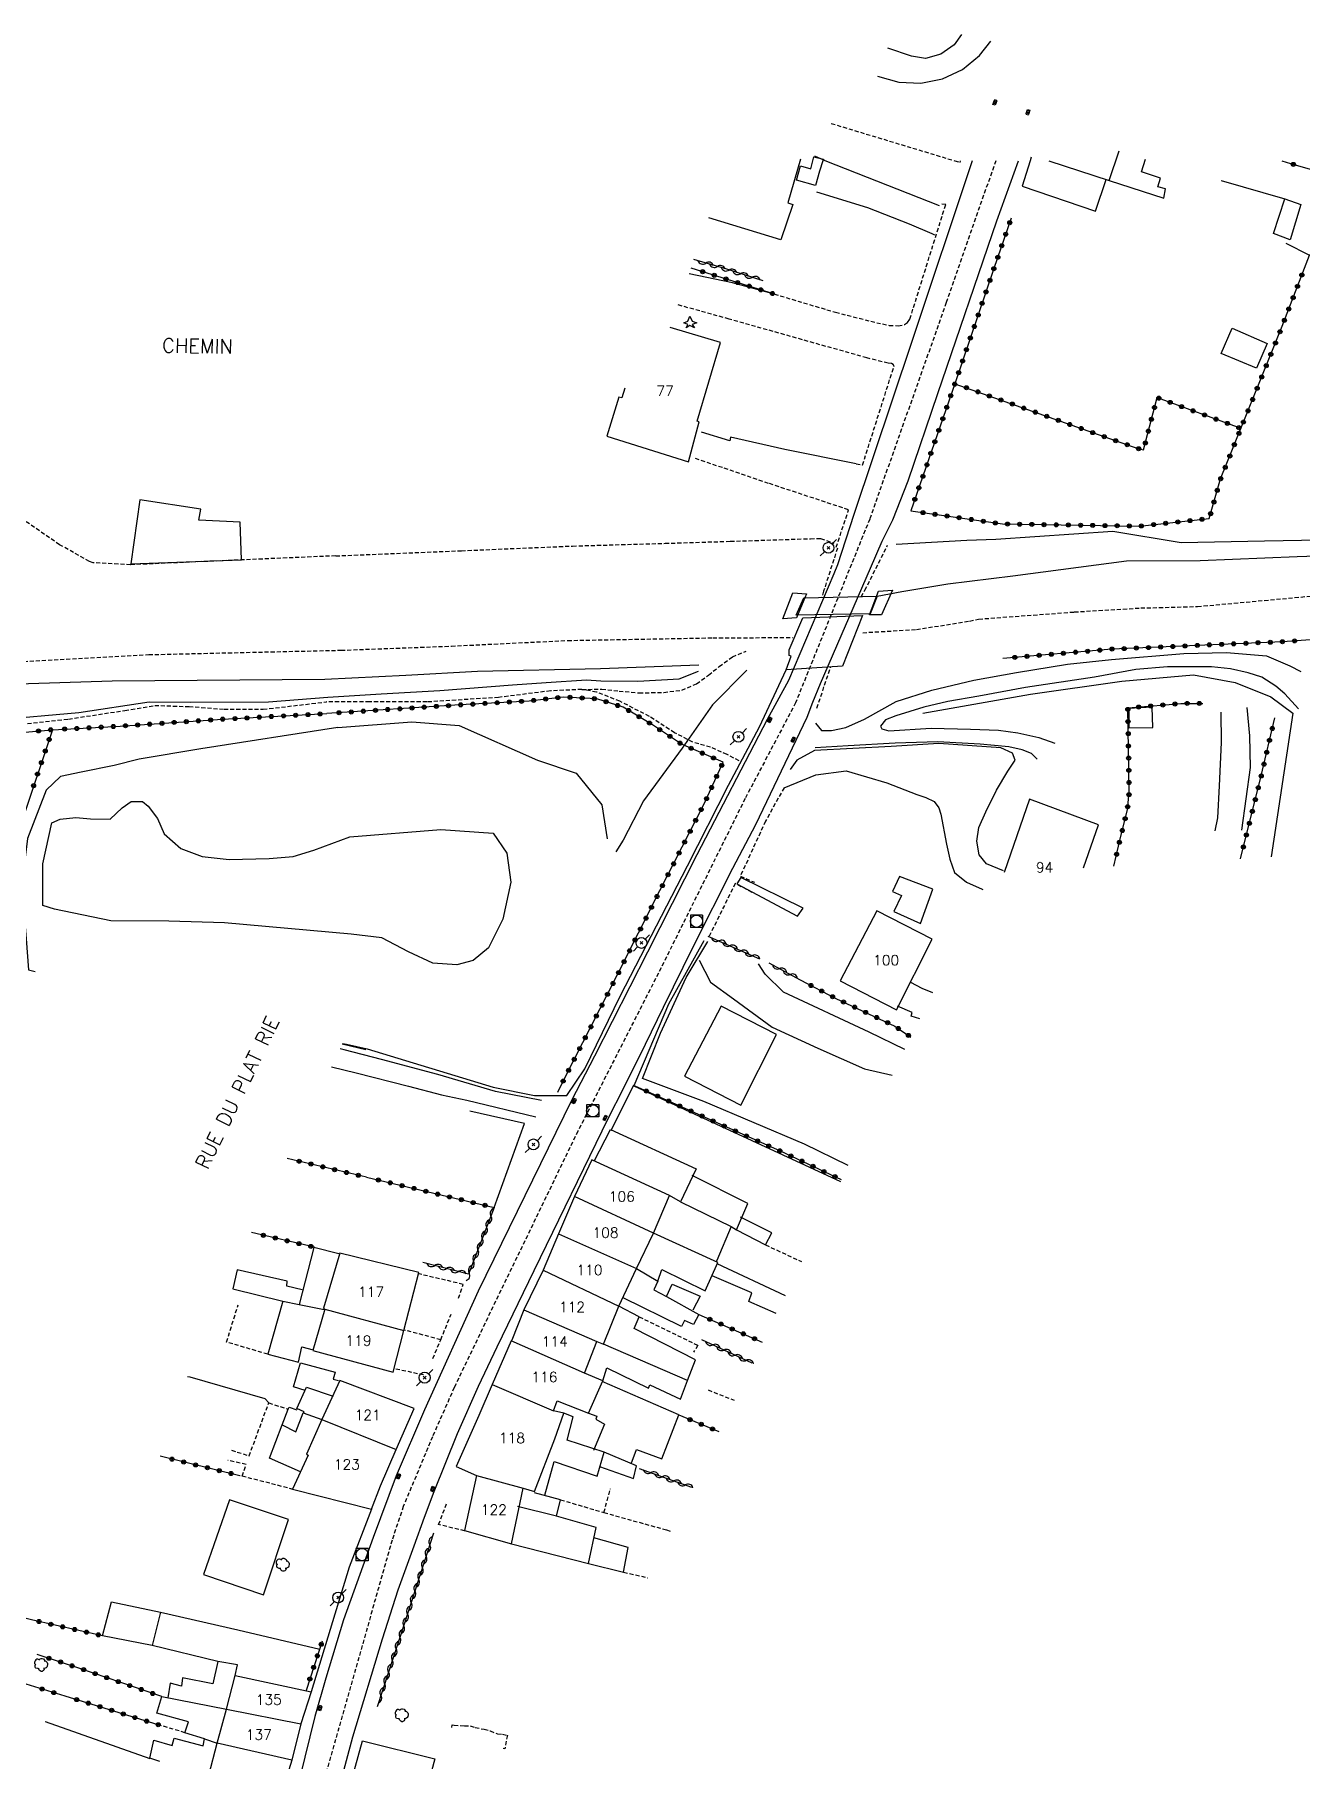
# Model space of a CAD drawing. Header units: millimetres. Extents: x 113000 to 114000, y 124000 to 125000.
# Drawn here: x 113572.2 to 113728.2, y 124478.1 to 124690.5 of the extents above; entities that cross this region are included whole.
import ezdxf
from ezdxf.enums import TextEntityAlignment as Align

# ---------------------------------------------------------------- set-up
doc = ezdxf.new("R2010")
doc.units = ezdxf.units.MM
doc.linetypes.add('DASHED', pattern=[0.75, 0.5, -0.25])
doc.layers.get('0').update_dxf_attribs({"linetype": 'CONTINUOUS'})
for name, color, linetype in [('W0001', 6, 'DASHED'), ('W0008', 7, 'CONTINUOUS'), ('W0014', 7, 'CONTINUOUS'), ('W0017', 7, 'CONTINUOUS'), ('W0070', 7, 'DASHED'), ('W0101', 7, 'CONTINUOUS'), ('W0104', 1, 'CONTINUOUS'), ('W0105', 7, 'CONTINUOUS'), ('W0112', 1, 'DASHED'), ('W0120', 7, 'CONTINUOUS'), ('W0211', 2, 'CONTINUOUS'), ('W0214', 2, 'CONTINUOUS'), ('W0300', 7, 'CONTINUOUS'), ('W0303', 7, 'CONTINUOUS'), ('W0310', 3, 'CONTINUOUS'), ('W0323', 7, 'CONTINUOUS'), ('W0330', 7, 'CONTINUOUS'), ('W0333', 7, 'CONTINUOUS'), ('W0401', 7, 'CONTINUOUS'), ('W0420', 7, 'CONTINUOUS'), ('W0473', 7, 'CONTINUOUS'), ('W0989', 7, 'CONTINUOUS'), ('W0991', 7, 'CONTINUOUS'), ('W1102', 7, 'CONTINUOUS')]:
    doc.layers.add(name, color=color, linetype=linetype)
doc.styles.get("Standard").update_dxf_attribs({"font": 'romans.shx', "width": 0.85})

# ---------------------------------------------------------------- blocks, each defined once
blk = doc.blocks.new('T300')
for p, q in [((-0.8, 0.51), (-0.86, 0.34)), ((-0.86, 0.34), (-0.86, 0.17)), ((-0.86, 0.17), (-0.74, 0.06)), ((-0.69, 0.63), (-0.8, 0.51)), ((-0.8, -0.06), (-0.74, 0.06)), ((-0.74, 0.06), (-0.69, 0.11)), ((-0.57, 0.69), (-0.69, 0.63)), ((-0.46, 0.69), (-0.57, 0.69)), ((-0.29, 0.63), (-0.46, 0.69)), ((-0.29, 0.63), (-0.17, 0.74)), ((-0.23, 0.57), (-0.29, 0.63)), ((-0.17, 0.74), (-0.06, 0.8)), ((-0.06, 0.8), (0.06, 0.8)), ((0.06, 0.8), (0.23, 0.74)), ((0.23, 0.74), (0.34, 0.63)), ((0.34, 0.63), (0.4, 0.51)), ((0.46, 0.46), (0.34, 0.46)), ((0.4, 0.51), (0.4, 0.46)), ((0.57, 0.4), (0.46, 0.46)), ((0.57, 0.4), (0.69, 0.29)), ((0.69, 0.29), (0.74, 0.17)), ((0.74, 0.06), (0.69, -0.17)), ((0.74, 0.17), (0.74, 0.06)), ((-0.8, -0.17), (-0.8, -0.06)), ((-0.8, -0.23), (-0.8, -0.17)), ((-0.74, -0.34), (-0.8, -0.23)), ((-0.69, -0.4), (-0.74, -0.34)), ((-0.51, -0.46), (-0.69, -0.4)), ((-0.4, -0.46), (-0.51, -0.46)), ((-0.4, -0.46), (-0.34, -0.46)), ((-0.34, -0.46), (-0.34, -0.4)), ((-0.34, -0.51), (-0.34, -0.46)), ((-0.29, -0.63), (-0.34, -0.51)), ((-0.17, -0.74), (-0.29, -0.63)), ((-0.06, -0.8), (-0.17, -0.74)), ((0.06, -0.8), (-0.06, -0.8)), ((0.17, -0.74), (0.06, -0.8)), ((0.23, -0.69), (0.17, -0.74)), ((0.29, -0.46), (0.23, -0.46)), ((0.29, -0.63), (0.23, -0.69)), ((0.46, -0.4), (0.29, -0.46)), ((0.34, -0.51), (0.29, -0.63)), ((0.34, -0.51), (0.34, -0.46)), ((0.57, -0.34), (0.46, -0.4)), ((0.63, -0.29), (0.57, -0.34)), ((0.69, -0.17), (0.63, -0.29))]:
    blk.add_line(p, q)
blk = doc.blocks.new('T420')
for p, q in [((0.75, 0.75), (-0.75, 0.75)), ((-0.75, 0.75), (-0.75, -0.75)), ((0.75, 0.75), (0.75, -0.75)), ((0.75, -0.75), (-0.75, -0.75))]:
    blk.add_line(p, q)
blk.add_ellipse((0, 0), major_axis=(-0.53, 0.53), ratio=1, start_param=3.926991, end_param=10.210176)
blk = doc.blocks.new('T401')
for p, q in [((-0.3, 0.3), (0, 0.3)), ((-0.3, -0.25), (-0.3, 0.3)), ((-0.3, 0.15), (0, 0.15)), ((-0.3, 0), (0, 0)), ((0, 0.3), (0, -0.25)), ((-0.3, -0.15), (0, -0.15)), ((-0.3, -0.25), (-0.3, -0.3)), ((-0.3, -0.3), (0, -0.3)), ((0, -0.3), (0, -0.25))]:
    blk.add_line(p, q)
blk = doc.blocks.new('T473')
for p, q in [((-0.166667, 0.166667), (0.166667, -0.166667)), ((-0.166667, -0.166667), (0.166667, 0.166667)), ((0.500001, 0.500001), (1.000002, 1.000002)), ((-1.000002, -1.000002), (-0.500001, -0.500001))]:
    blk.add_line(p, q)
blk.add_ellipse((0, 0), major_axis=(0.471405, 0.471405), ratio=1, start_param=5.4977871438, end_param=11.780972451)
blk = doc.blocks.new('T303')
for p, q in [((-0.77, 0), (-0.28, 0.21)), ((-0.28, -0.21), (-0.77, 0)), ((-0.28, 0.21), (0, 0.83)), ((0, 0.83), (0.28, 0.21)), ((0.28, 0.21), (0.83, 0)), ((0.83, 0), (0.28, -0.21)), ((-0.49, -0.63), (-0.28, -0.21)), ((0, -0.35), (-0.49, -0.63)), ((0.56, -0.63), (0, -0.35)), ((0.28, -0.21), (0.56, -0.63))]:
    blk.add_line(p, q)
blk = doc.blocks.new('t323o')
at = {"color": 0, "linetype": 'Continuous'}
for radius in [0.25, 0.15]:
    blk.add_circle((0, 0), radius, dxfattribs=at)
blk = doc.blocks.new('t310o')
at = {"color": 0, "linetype": 'Continuous'}
for centre, start, end in [((-0.5, 0.38), 216.8699, 323.1304), ((0.5, -0.37), 36.8699, 143.1303)]:
    blk.add_arc(centre, 0.625, start, end, dxfattribs=at)

msp = doc.modelspace()

# ---------------------------------------------------------------- linework, layer by layer
at = {"layer": 'W0001'}
msp.add_lwpolyline([(113690.53, 124675), (113684.45, 124657.54), (113675.02, 124630.9), (113665.9, 124608.29), (113659.68, 124596.48), (113649.35, 124575.67), (113639.1, 124555.55), (113628.97, 124534.61), (113623.88, 124524), (113621.2, 124517.94), (113617.61, 124509.36), (113616.23, 124505.21), (113605.12, 124466.11), (113599.17, 124441.27)], dxfattribs=at)
at = {"layer": 'W0008'}
for points in [[(113662.4, 124606.24), (113653.76, 124589.56), (113647.66, 124577.6), (113641.13, 124564.79), (113638.3, 124559.32)], [(113644.71, 124560.82), (113647.42, 124566.26), (113649.62, 124570.82), (113653.28, 124578.24)]]:
    msp.add_lwpolyline(points, dxfattribs=at)
at = {"layer": 'W0014'}
for points in [[(113687.62, 124675), (113680.19, 124652.74), (113673.07, 124631.47), (113671.04, 124625.25)], [(113677.86, 124630.82), (113679.75, 124635.59), (113683.42, 124646.37), (113690.66, 124667.62), (113693.34, 124675)], [(113653.28, 124578.24), (113658.18, 124587.91), (113660.99, 124593.31), (113667.33, 124606.5), (113668.03, 124608.35), (113668.95, 124610.64), (113675.14, 124624.87), (113676.55, 124628.17), (113677.86, 124630.82)], [(113671.04, 124625.25), (113670.59, 124624.14), (113665.03, 124611.02), (113662.4, 124606.24)], [(113618.94, 124504.49), (113620.2, 124508.03), (113621.41, 124511.19), (113624.28, 124518.32), (113626.85, 124524.17), (113629.18, 124529.02), (113633.71, 124538.41), (113642.86, 124557.21), (113644.71, 124560.82)], [(113638.3, 124559.32), (113626.81, 124535.84), (113620.23, 124521.26), (113616.72, 124513.12), (113613.9, 124505.52)], [(113613.71, 124509.03), (113610.96, 124501.87), (113606.27, 124486.55)], [(113613.9, 124505.52), (113610.26, 124495.4), (113608.08, 124488.21), (113606.73, 124483.52), (113603.03, 124468.47), (113602.08, 124463.98), (113600.4, 124456.52), (113597.38, 124443.62), (113597.16, 124442.76)], [(113601.18, 124439.77), (113601.93, 124443.66), (113603.33, 124450), (113604.33, 124454.18), (113607.02, 124464.74), (113608.18, 124468.98), (113609.68, 124474.56), (113611.39, 124481.01), (113615.04, 124493.07), (113616.96, 124499.1), (113618.94, 124504.49)]]:
    msp.add_lwpolyline(points, dxfattribs=at)
at = {"layer": 'W0017'}
for points in [[(113676, 124685.43), (113678.6, 124684.67), (113681.32, 124684.55), (113683.98, 124685.09), (113686.44, 124686.25), (113688.55, 124687.96), (113689.94, 124689.72)], [(113686.32, 124690.54), (113685.4, 124689.27), (113683.79, 124688.13), (113681.9, 124687.59), (113680.15, 124687.87), (113677.25, 124688.87)], [(113663.29, 124658.59), (113658.13, 124659.96), (113652.78, 124661.07)], [(113673.35, 124637.71), (113664.59, 124639.46), (113657.9, 124640.96), (113657.8, 124640.54), (113654.31, 124641.6)], [(113668.36, 124605.77), (113669.09, 124604.86), (113670.31, 124604.85), (113672.09, 124605.24), (113674.39, 124606.27), (113678.26, 124608.44), (113682.69, 124609.83), (113687.85, 124611.07), (113693.08, 124612.01), (113699.36, 124613.03), (113704.79, 124613.59), (113713.7, 124614.34), (113718.96, 124614.48), (113723.85, 124614.06), (113726.74, 124612.85), (113728.11, 124612.13)], [(113727.8, 124607.53), (113726.12, 124609.4), (113725.01, 124610.31), (113723.3, 124611.43), (113721.63, 124611.98), (113719.44, 124612.48), (113717.11, 124612.72), (113711.66, 124612.71), (113707.79, 124612.36), (113702.68, 124611.44), (113694.22, 124610.16), (113688.45, 124609.08), (113684.63, 124608.44), (113681.68, 124607.76), (113678.25, 124606.67), (113676.97, 124606.19), (113676.37, 124605.39), (113676.5, 124605.07), (113677.39, 124604.84), (113682.57, 124605.17), (113687.41, 124605.04), (113690.86, 124604.91), (113693.24, 124604.58), (113695.84, 124603.99), (113697.82, 124603.29)], [(113695.64, 124601.35), (113694.92, 124602.04), (113693.79, 124602.49), (113692.16, 124602.84), (113688.64, 124603.2), (113683.42, 124603.47), (113678.16, 124603.29), (113672.39, 124602.99), (113668.29, 124602.75)], [(113634.62, 124559.31), (113628.96, 124560.44), (113621.87, 124562.52), (113614.92, 124564.38), (113610.32, 124565.58), (113609.83, 124565.68)], [(113608.76, 124563.46), (113611.82, 124562.75), (113618.27, 124561.08), (113622.32, 124560.04), (113625.41, 124559.35), (113633.91, 124557.32)], [(113587.74, 124496.34), (113597.25, 124494.16), (113607.35, 124491.79)]]:
    msp.add_lwpolyline(points, dxfattribs=at)
at = {"layer": 'W0070'}
for points in [[(113674.17, 124616.91), (113680.78, 124617.3), (113687.32, 124618.34), (113688.43, 124618.58), (113700.21, 124619.46), (113708.38, 124619.95), (113715.38, 124620.13), (113729.84, 124621.46), (113736.74, 124621.69), (113752.52, 124622.33), (113763.57, 124622.77), (113786.76, 124623.96), (113812.6, 124625.14), (113840.82, 124627.14), (113865.55, 124627.91), (113870.65, 124627.74), (113877.54, 124628.25)], [(113609.96, 124614.75), (113623.53, 124615.26), (113637.84, 124615.95), (113655.72, 124616.28), (113665.53, 124616.31)], [(113439.58, 124608.1), (113464.44, 124607.47), (113493.73, 124609.22), (113505.77, 124609.73), (113527.29, 124610.61), (113556.65, 124612.59), (113586.28, 124614.21), (113609.96, 124614.75)], [(113639.6, 124609.92), (113642.03, 124609.97), (113644.18, 124609.73), (113646.64, 124609.5), (113649.66, 124609.56), (113651.9, 124609.84), (113653.72, 124610.62), (113655.18, 124611.69), (113656.51, 124612.75), (113658.14, 124613.95), (113659.82, 124614.62)], [(113658.96, 124601.13), (113657.46, 124601.92), (113655.41, 124602.81), (113653.27, 124603.43), (113650.99, 124604.6), (113647.9, 124606.6), (113644.26, 124608.47), (113641.39, 124609.6), (113639.6, 124609.92), (113635.75, 124609.75), (113629.34, 124608.94), (113620.5, 124608.38), (113613.45, 124608.41), (113608.17, 124608.39)], [(113472.1, 124599.2), (113473.62, 124598.32), (113475.52, 124597.89), (113477.74, 124597.56), (113479.62, 124597.54), (113482.69, 124598.35), (113485.65, 124598.95), (113490.06, 124599.31), (113497.33, 124599.53), (113507.59, 124600.22), (113518.47, 124600.28), (113520.96, 124600.62), (113523.04, 124601.42), (113528.38, 124602), (113546.05, 124603.77), (113556.6, 124604.42), (113569.1, 124605.46), (113576.38, 124606.28), (113583.35, 124607.34), (113587.01, 124607.95), (113591.25, 124607.82), (113595.55, 124607.49), (113600.37, 124607.48), (113608.17, 124608.39)]]:
    msp.add_lwpolyline(points, dxfattribs=at)
at = {"layer": 'W0101'}
for points in [[(113666.51, 124675.19), (113664.95, 124669.83), (113665.58, 124669.63), (113664.08, 124665.25), (113655.2, 124667.97)], [(113697.09, 124675), (113704.51, 124672.57), (113705.71, 124676.21)], [(113652.7, 124637.95), (113654.04, 124642.87), (113653.77, 124642.93), (113653.77, 124642.94), (113656.67, 124652.61), (113650.46, 124654.49)], [(113644.88, 124646.99), (113644.51, 124645.82), (113644.15, 124645.9), (113642.68, 124641.1), (113652.7, 124637.95)], [(113694.7, 124596.43), (113691.57, 124587.4)], [(113701.32, 124587.97), (113703.18, 124593.27), (113694.7, 124596.43)], [(113640.8, 124552.04), (113638.7, 124547.49)], [(113648.41, 124542.98), (113650.37, 124547.63), (113640.8, 124552.04)], [(113638.7, 124547.49), (113636.7, 124542.91)], [(113636.7, 124542.91), (113634.81, 124538.46)], [(113646.31, 124538.63), (113648.41, 124542.98)], [(113617.69, 124531.02), (113619.54, 124538.15), (113609.79, 124540.52), (113607.8, 124533.77), (113607.97, 124533.66)], [(113634.81, 124538.46), (113632.46, 124533.56)], [(113644.16, 124534), (113646.31, 124538.63)], [(113607.97, 124533.66), (113606.46, 124528.54), (113616.37, 124525.88)], [(113632.46, 124533.56), (113630.99, 124529.84), (113630.9, 124529.75)], [(113641.43, 124529.66), (113642.26, 124529.34), (113644.16, 124534)], [(113616.37, 124525.88), (113617.69, 124531.02)], [(113630.9, 124529.75), (113628.54, 124524.38)], [(113639.93, 124525.76), (113641.43, 124529.66)], [(113636.11, 124521.14), (113636.54, 124522.37), (113640.4, 124520.84), (113642.16, 124524.8), (113639.93, 124525.76)], [(113616.74, 124516.36), (113618.93, 124521.4), (113609.78, 124524.87), (113607.59, 124520.04)], [(113628.54, 124524.38), (113628.53, 124524.38), (113626.89, 124520.55), (113624.12, 124514.26), (113626.64, 124513.15)], [(113607.59, 124520.04), (113605.68, 124515.8), (113605.88, 124515.67), (113603.97, 124511.47), (113613.7, 124509.02)], [(113632.35, 124511.6), (113633.75, 124511.21), (113636.26, 124517.67), (113637.37, 124520.85), (113636.11, 124521.14)], [(113613.7, 124509.02), (113614.81, 124511.89), (113616.74, 124516.36)], [(113626.64, 124513.15), (113625.15, 124506.38), (113630.91, 124504.77), (113632.35, 124511.6)], [(113595.84, 124484.4), (113596.92, 124488.55), (113606.27, 124486.55)], [(113606.27, 124486.55), (113605, 124482.59)], [(113594.68, 124480.2), (113595.84, 124484.4)], [(113605, 124482.59), (113603.87, 124478.13)], [(113593.66, 124476.29), (113594.68, 124480.2)], [(113610.24, 124472.03), (113610.25, 124472.04), (113612.59, 124480.5), (113621.48, 124478.3), (113619.16, 124469.64)], [(113603.87, 124478.13), (113602.69, 124474.29)]]:
    msp.add_lwpolyline(points, dxfattribs=at)
for points in [[(113675.89, 124582.69), (113671.38, 124574.07), (113678.33, 124570.5), (113682.71, 124579.2)], [(113656.73, 124570.94), (113652.22, 124562.31), (113659.17, 124558.74), (113663.55, 124567.45)], [(113596.2, 124510.17), (113593.01, 124500.97), (113600.42, 124498.47), (113603.46, 124507.73)]]:
    msp.add_lwpolyline(points, close=True, dxfattribs=at)
at = {"layer": 'W0104'}
for points in [[(113694.77, 124675), (113693.81, 124671.87), (113702.81, 124668.79), (113704.14, 124672.69)], [(113694.9, 124675.43), (113694.77, 124675)], [(113704.51, 124672.57), (113711.23, 124670.39), (113711.45, 124671.56), (113710.49, 124671.79), (113710.82, 124672.87), (113708.48, 124673.64), (113708.98, 124675.19)], [(113680.05, 124573.88), (113681.44, 124573.17), (113682.76, 124572.63)], [(113681.18, 124569.38), (113680.13, 124569.7), (113680.24, 124570.15), (113678.43, 124570.93)], [(113641.12, 124551.87), (113643.11, 124555.75), (113653.67, 124550.92), (113651.72, 124546.85)], [(113658.62, 124543.42), (113660, 124546.65), (113653.17, 124550.08)], [(113651.72, 124546.85), (113650.37, 124547.63)], [(113651.72, 124546.85), (113657.97, 124543.8), (113656.19, 124539.62), (113656.1, 124539.42)], [(113658.62, 124543.42), (113662.19, 124541.56), (113662.98, 124543.05), (113659.13, 124544.95)], [(113648.93, 124537.09), (113649.43, 124538.53), (113654.77, 124535.91), (113656.33, 124539.37), (113648.41, 124542.98)], [(113657.97, 124543.8), (113658.62, 124543.42)], [(113609.66, 124540.44), (113606.61, 124541.21), (113604.8, 124534.2), (113607.85, 124533.59)], [(113605.14, 124536.01), (113603.27, 124536.46), (113603.32, 124537.1), (113597.14, 124538.47), (113596.61, 124536.16), (113602.78, 124534.62)], [(113646.31, 124538.63), (113648.93, 124537.09)], [(113656.19, 124539.25), (113664.61, 124535.34)], [(113648.93, 124537.09), (113648.46, 124536.03), (113650.01, 124535.18)], [(113650.01, 124535.18), (113650.69, 124536.72), (113654.15, 124535.23), (113653.27, 124533.51)], [(113663.51, 124533.09), (113660.16, 124534.6), (113660.53, 124535.65), (113655.65, 124537.76)], [(113602.78, 124534.62), (113600.92, 124528.09), (113604.7, 124527.11), (113605.11, 124529), (113606.53, 124528.65)], [(113602.78, 124534.62), (113604.8, 124534.2)], [(113650.01, 124535.18), (113653.97, 124533), (113653.34, 124531.75), (113652.22, 124532.26), (113651.85, 124531.49), (113644.67, 124535.05)], [(113652.61, 124524.85), (113653.59, 124527.4), (113646.01, 124531.25), (113646.64, 124532.69), (113644.16, 124534)], [(113652.61, 124524.85), (113642.26, 124529.34)], [(113605.55, 124523.62), (113604.1, 124524.06), (113604.96, 124527.02), (113609.23, 124525.9), (113608.99, 124525.01), (113609.62, 124524.86)], [(113642.16, 124524.8), (113642.68, 124526.41), (113647.79, 124523.9), (113647.97, 124524.34), (113651.73, 124522.56), (113652.61, 124524.85)], [(113605.28, 124520.87), (113605.41, 124521), (113604.52, 124521.4), (113605.7, 124524.03), (113608.96, 124522.92)], [(113645.66, 124514.6), (113646.31, 124516.38), (113649.43, 124515.22), (113651.51, 124520.62), (113642.1, 124524.75)], [(113602.71, 124519.39), (113603.42, 124521.35), (113603.57, 124521.57), (113604.49, 124521.26)], [(113604.95, 124513.62), (113601.12, 124515.31), (113602.71, 124519.39), (113604.38, 124518.54), (113605.28, 124520.87)], [(113605.28, 124520.87), (113607.59, 124520.04)], [(113635.05, 124510.76), (113636.2, 124514.88), (113641.47, 124513.1), (113642.33, 124516.05), (113637.79, 124517.5), (113638.53, 124520.39), (113637.37, 124520.85)], [(113640.4, 124520.84), (113641.43, 124520.45), (113641.33, 124520.09), (113642.37, 124519.48), (113641.03, 124516.26)], [(113641.76, 124514.27), (113645.96, 124512.78), (113646.33, 124514.35), (113642.33, 124516.05)], [(113636.46, 124508.15), (113636.97, 124510.19), (113633.75, 124511.03)], [(113636.46, 124508.15), (113631.67, 124509.36)], [(113630.91, 124504.77), (113640.4, 124502.33), (113641.36, 124506.77), (113636.46, 124508.15)], [(113640.4, 124502.33), (113644.72, 124501.26), (113645.27, 124504.29), (113641.05, 124505.48)], [(113596.92, 124488.55), (113597.21, 124489.88), (113594.76, 124490.27), (113594.17, 124487.54), (113590.45, 124488.26), (113590.31, 124487.24), (113588.91, 124487.62), (113588.61, 124485.8)], [(113593.14, 124480.75), (113590.73, 124481.49), (113591.15, 124482.86), (113587.27, 124483.93), (113587.88, 124485.96), (113595.84, 124484.4)], [(113587.62, 124477.98), (113586.4, 124478.36), (113586.92, 124480.59), (113589.16, 124479.95), (113589.42, 124480.83), (113592.98, 124479.9), (113593.14, 124480.75)], [(113593.14, 124480.75), (113594.68, 124480.2)]]:
    msp.add_lwpolyline(points, dxfattribs=at)
for points in [[(113726.12, 124670.32), (113728.1, 124669.62), (113726.8, 124665.28), (113724.74, 124666.03)], [(113719.65, 124654.38), (113723.96, 124652.51), (113722.62, 124649.45), (113718.28, 124651.28)], [(113597.7, 124625.88), (113597.51, 124630.5), (113592.43, 124630.78), (113592.69, 124632.12), (113585.19, 124633.27), (113584.07, 124625.4)], [(113706.92, 124607.59), (113706.93, 124605.18), (113709.86, 124605.23), (113709.78, 124607.74)], [(113678.71, 124586.91), (113677.84, 124585.04), (113678.94, 124584.54), (113678.01, 124582.58), (113681.27, 124581.13), (113682.81, 124585.35)], [(113581.67, 124497.6), (113587.73, 124496.34), (113586.7, 124492.23), (113580.59, 124493.43)]]:
    msp.add_lwpolyline(points, close=True, dxfattribs=at)
at = {"layer": 'W0105'}
for points in [[(113669.26, 124675), (113668.84, 124673.73), (113668.35, 124671.95), (113666.01, 124672.63), (113666.5, 124674.39), (113667.79, 124674.01), (113668.04, 124675)], [(113668.04, 124675), (113668.16, 124675.49), (113669.33, 124675.19)], [(113669.33, 124675.19), (113669.26, 124675)]]:
    msp.add_lwpolyline(points, dxfattribs=at)
msp.add_lwpolyline([(113658.68, 124585.99), (113666.12, 124582.01), (113666.85, 124583.01), (113659.14, 124586.76)], close=True, dxfattribs=at)
at = {"layer": 'W0112'}
for points in [[(113670.28, 124679.59), (113685.49, 124675)], [(113685.49, 124675), (113686.14, 124674.8), (113686.18, 124675)], [(113663.29, 124658.59), (113670.81, 124656.35), (113675.88, 124655.07), (113677.43, 124654.73), (113678.54, 124654.69), (113679.29, 124654.83), (113679.67, 124655.09), (113679.97, 124655.52), (113684.38, 124669.61), (113683.76, 124669.68)], [(113673.35, 124637.71), (113674.14, 124637.54), (113678.03, 124649.75), (113677.91, 124649.92), (113677.69, 124650.04), (113677.28, 124650.08), (113674.67, 124650.73), (113657.71, 124655.52), (113651.43, 124657.25)], [(113670.9, 124627.42), (113672.32, 124631.73), (113672.32, 124631.73), (113672.41, 124632.04), (113662.57, 124635.29), (113653.46, 124638.39)], [(113609.29, 124626.37), (113584.03, 124625.27), (113579.43, 124625.52), (113579.43, 124625.52), (113578.98, 124625.67), (113575.29, 124627.74), (113567.22, 124633.29), (113564.29, 124632.98)], [(113609.29, 124626.37), (113624.78, 124627), (113638.45, 124627.58), (113649.84, 124627.91), (113657.86, 124628.16), (113667.74, 124628.48), (113668.98, 124628.5), (113670.6, 124627.92)], [(113673.98, 124621.33), (113674.44, 124622.13), (113677.23, 124627.7)], [(113671.05, 124627.33), (113669.35, 124622.02), (113669.14, 124621.25)], [(113668.51, 124607.63), (113670.21, 124612.63)], [(113664.5, 124597.83), (113662.19, 124593.7), (113659.1, 124586.94), (113660.83, 124586.18)], [(113660.54, 124584.94), (113658.46, 124586.04), (113655.24, 124579.49)], [(113662.19, 124541.56), (113666.63, 124539.49)], [(113624.41, 124534.99), (113624.98, 124536.69), (113619.57, 124537.97)], [(113600.93, 124528.09), (113595.85, 124529.59), (113597.28, 124534.17)], [(113622.22, 124529.88), (113623.51, 124533.04)], [(113646.64, 124532.69), (113653.88, 124529.19), (113653.34, 124528.35)], [(113621.26, 124527.56), (113622.22, 124529.88), (113617.73, 124531.07)], [(113616.68, 124526.3), (113620.24, 124525.56)], [(113655.13, 124523.7), (113658.32, 124522.42)], [(113596.46, 124516.29), (113598.63, 124515.57), (113601.04, 124522.09), (113603.42, 124521.34)], [(113597.77, 124513.09), (113598.26, 124514.51), (113596.02, 124515.03)], [(113604.07, 124511.46), (113597.5, 124513.14)], [(113636.97, 124510.18), (113642.3, 124508.61), (113642.31, 124508.61), (113643.12, 124511.54)], [(113625.16, 124506.34), (113621.96, 124507.12), (113622.95, 124509.75)], [(113642.3, 124508.61), (113650.02, 124506.46), (113650.48, 124506.32)], [(113644.72, 124501.26), (113647.68, 124500.58)], [(113590.73, 124481.5), (113587.45, 124482.49)], [(113623.58, 124482.14), (113623.61, 124482.47), (113623.88, 124482.43), (113623.88, 124482.43), (113625.14, 124482.35), (113625.14, 124482.35), (113625.85, 124482.36), (113626.47, 124482.13), (113627.21, 124482), (113627.56, 124481.94), (113628.3, 124481.73), (113629.21, 124481.35), (113629.84, 124481.33), (113629.84, 124481.33), (113630.42, 124481.2), (113630.1, 124479.51), (113629.89, 124479.55)]]:
    msp.add_lwpolyline(points, dxfattribs=at)
at = {"layer": 'W0120'}
msp.add_lwpolyline([(113664.73, 124612.35), (113665.37, 124614.02), (113665.09, 124614.11), (113665.09, 124614.8), (113666.79, 124618.75), (113674.12, 124619.02), (113671.66, 124612.78), (113664.73, 124612.35)], close=True, dxfattribs=at)
at = {"layer": 'W0211'}
for points in [[(113668.48, 124671.17), (113674.75, 124669.26), (113679.9, 124667.22), (113682.66, 124666.04), (113683, 124665.89)], [(113675.96, 124621.4), (113678.96, 124621.99), (113684.65, 124622.94), (113692.63, 124623.9), (113706.62, 124625.74), (113715.71, 124625.78), (113727.64, 124626.29), (113731.15, 124626.43), (113737.67, 124627.41), (113749.78, 124627.79), (113760.73, 124628.06), (113774.07, 124629.32), (113786.35, 124630.28), (113798.65, 124630.67), (113811.77, 124631.44), (113822.87, 124632.28), (113850.66, 124633.8)], [(113608.31, 124608.99), (113614.88, 124609.38), (113622.12, 124609.81), (113631.06, 124610.5), (113635.2, 124610.77), (113640.16, 124611.1), (113641.93, 124611), (113646.49, 124610.94), (113651.57, 124611.22), (113653.96, 124612.19)], [(113659.91, 124612.31), (113655.66, 124608.04), (113651.95, 124602.68), (113647.16, 124596.2), (113644.66, 124591.38), (113643.77, 124589.92)], [(113474.44, 124601.62), (113477.42, 124600.61), (113479.59, 124599.62), (113482.12, 124599.54), (113485.93, 124599.81), (113493.18, 124600.86), (113505.18, 124601.67), (113517.86, 124602.43), (113525.93, 124602.61), (113538.83, 124604.1), (113547.43, 124604.71), (113558.49, 124605.4), (113567.4, 124606.2), (113577.67, 124607.1), (113586.31, 124608.41), (113591.43, 124608.34), (113601.01, 124608.39), (113608.31, 124608.99)], [(113720.81, 124592.59), (113721.89, 124600.33), (113721.8, 124604.21), (113721.47, 124607.7)], [(113664.5, 124597.83), (113668.41, 124599.4), (113672.11, 124599.91), (113677.15, 124598.42), (113680.83, 124597.01), (113681.95, 124596.63), (113682.94, 124596.13), (113683.55, 124595.34), (113683.77, 124594.58), (113684.46, 124590.89), (113684.89, 124589.05), (113685.48, 124587.38), (113686.95, 124586.18), (113688.88, 124585.33), (113688.94, 124585.31)], [(113611.19, 124579.8), (113595.61, 124581.2), (113588.74, 124581.4), (113581.62, 124581.43), (113574.67, 124582.86), (113573.23, 124583.33), (113573.24, 124588.46), (113574.34, 124593.5), (113575.36, 124593.94), (113577.32, 124594.14), (113579.11, 124593.99), (113581.52, 124593.94), (113582.99, 124595.33), (113584.1, 124596.13), (113585.52, 124596.13), (113586.2, 124595.55), (113587.37, 124594.05), (113588.16, 124592.16), (113590.23, 124590.35), (113592.87, 124589.38), (113596.18, 124588.99), (113601.1, 124589.12), (113604.05, 124589.35), (113606.59, 124590.15), (113611.01, 124591.79)], [(113611.01, 124591.79), (113622.24, 124592.69), (113628.66, 124592.23), (113630.35, 124589.76), (113630.84, 124586.22), (113629.88, 124581.65), (113628.11, 124578.11), (113626.19, 124576.56), (113624.2, 124576.01), (113621.26, 124576.23), (113618.26, 124577.64), (113614.96, 124579.34), (113611.19, 124579.8)], [(113672.39, 124551.34), (113666.98, 124553.93), (113654.62, 124559.2), (113647.06, 124562.03), (113649.29, 124567.63), (113652.44, 124574.46), (113655.08, 124578.9)], [(113679.34, 124565.6), (113674.95, 124567.73), (113664.43, 124572.68), (113662.14, 124574.86), (113661.34, 124576.15)]]:
    msp.add_lwpolyline(points, dxfattribs=at)
at = {"layer": 'W0214'}
for points in [[(113669.54, 124675), (113669.36, 124675.07), (113668.25, 124675.57)], [(113683.6, 124669.47), (113669.54, 124675)], [(113850.61, 124635.05), (113829.34, 124633.96), (113808.38, 124633.17), (113779.8, 124632.66), (113754.66, 124631.39), (113741.56, 124630.75), (113738.21, 124630.01), (113730.48, 124628.29), (113723.6, 124628.19), (113713.38, 124627.95), (113704.95, 124629.37), (113690.53, 124628.4), (113686.98, 124628.24), (113678.27, 124627.76)], [(113653.99, 124612.93), (113641.89, 124612.47), (113626.75, 124612.14), (113617.91, 124611.64), (113607.97, 124611.14)], [(113607.97, 124611.14), (113581.78, 124610.96), (113553.39, 124610.05), (113525.47, 124608.53), (113495.95, 124606.69), (113459.01, 124604.75), (113443.6, 124604.08), (113418.98, 124605.61), (113401.84, 124606.11), (113395.47, 124602.95), (113389.64, 124600.48), (113387.16, 124599.76), (113371.31, 124597.07), (113358.9, 124594.26), (113350.68, 124592.27), (113337.68, 124587.44), (113329.18, 124583.24), (113328.38, 124582.89)], [(113613.15, 124565.69), (113628.69, 124560.98), (113633.78, 124559.96), (113637.75, 124559.96), (113639.94, 124563.24), (113644.31, 124572.16), (113652.61, 124588.22), (113657.63, 124598.16), (113661.45, 124605.33), (113664.74, 124612.35)], [(113718.26, 124607.14), (113718.27, 124603.41), (113718.04, 124598.04), (113717.82, 124594.13), (113717.49, 124592.52)], [(113609.54, 124605.23), (113592.7, 124602.63), (113585.08, 124601.33), (113582.02, 124600.58), (113577.97, 124599.75), (113575.43, 124599.22), (113573.65, 124597.51), (113571.33, 124591.59), (113570.8, 124587.26), (113570.87, 124584.36), (113571.01, 124581.22), (113571.18, 124579.22), (113571.49, 124575.42), (113572.28, 124575.21)], [(113609.54, 124605.23), (113618.67, 124605.95), (113624.47, 124605.48), (113634.13, 124601.23), (113638.87, 124599.6), (113642.06, 124595.72), (113642.72, 124591.55)], [(113691.51, 124587.6), (113689.39, 124588.47), (113688.51, 124589.55), (113688.19, 124591.23), (113688.46, 124592.93), (113689.33, 124594.85), (113690.63, 124597.51), (113692.03, 124599.86), (113692.91, 124601.22), (113692.62, 124602.07), (113691.18, 124602.75), (113683.54, 124603.26), (113677.65, 124602.89), (113668.23, 124602.41), (113666.06, 124601.2), (113665.22, 124600.07)], [(113654.62, 124578.96), (113650.27, 124571.17), (113645.97, 124561.11), (113653.43, 124557.68), (113671.43, 124549.34)], [(113654.01, 124576.61), (113655.43, 124573.88), (113658.25, 124571.85), (113663.03, 124568.37), (113668.65, 124565.78), (113674.4, 124563.24), (113677.8, 124562.43)], [(113610.16, 124566.36), (113610.6, 124566.24), (113613.15, 124565.69)]]:
    msp.add_lwpolyline(points, dxfattribs=at)
at = {"layer": 'W0300'}
msp.add_lwpolyline([(113681.57, 124607.02), (113694.83, 124609.33), (113706.04, 124610.96), (113714.9, 124611.71), (113720.01, 124610.76), (113724.41, 124609.03), (113727.1, 124607), (113724.44, 124589.31)], dxfattribs=at)
at = {"layer": 'W0303'}
msp.add_lwpolyline([(113628.8, 124546.15), (113632.52, 124556.48), (113625.81, 124558.01)], dxfattribs=at)
at = {"layer": 'W0310'}
for points in [[(113661.89, 124660.23), (113657.3, 124661.68), (113653.77, 124662.73), (113653.39, 124662.83)], [(113655.09, 124579.57), (113661.47, 124576.77)], [(113662.61, 124576.29), (113666.46, 124574.17)], [(113628.8, 124546.15), (113625.64, 124537.93), (113620.03, 124539.4)], [(113660.55, 124527), (113654.37, 124529.88)], [(113646.66, 124514.02), (113653.1, 124511.71)], [(113621.31, 124506.08), (113617.76, 124494.97), (113614.38, 124484.7)]]:
    msp.add_lwpolyline(points, dxfattribs=at)
at = {"layer": 'W0323'}
for points in [[(113725.74, 124675), (113726.83, 124674.65), (113738.8, 124671.22), (113740.04, 124671.85)], [(113692.44, 124667.92), (113690.31, 124661.74), (113685.51, 124647.56), (113680.09, 124631.9)], [(113663.29, 124658.59), (113653.7, 124661.59), (113653.03, 124661.78)], [(113680.09, 124631.9), (113691.38, 124630.29), (113708.23, 124630.03), (113716.82, 124630.97), (113718.22, 124635.86), (113725.79, 124654.62), (113729.16, 124663.4)], [(113685.51, 124647.56), (113708.03, 124639.57), (113708.74, 124639.41), (113710.39, 124645.86), (113720.7, 124642.07)], [(113737.93, 124616.66), (113725.84, 124615.8), (113704.82, 124614.89), (113691.4, 124613.74)], [(113656.99, 124600.97), (113651.84, 124603.2), (113648.3, 124605.55), (113644.68, 124607.74), (113641.42, 124608.77), (113637.27, 124608.99), (113633.12, 124608.5), (113624.58, 124608.03), (113608.21, 124606.96)], [(113574.42, 124604.97), (113582.76, 124605.41), (113595.35, 124606.26), (113608.21, 124606.96)], [(113705.06, 124588.18), (113705.94, 124591.87), (113706.75, 124595.12), (113706.97, 124597.27), (113706.79, 124607.64), (113710.92, 124607.99), (113713.31, 124608.19), (113716.03, 124608.2)], [(113720.66, 124589.09), (113723.23, 124599.29), (113724.88, 124606.41)], [(113493.97, 124526.74), (113500.33, 124542.94), (113507.51, 124561.38), (113511.75, 124572.27), (113522.94, 124600.27), (113545.54, 124602.55), (113574.42, 124604.97), (113567.35, 124584)], [(113636.62, 124560.37), (113637.61, 124562.36), (113643.95, 124574.74), (113649.2, 124585.17), (113654.68, 124595.92), (113656.99, 124600.97)], [(113666.46, 124574.17), (113670.86, 124571.89), (113678.13, 124568.48), (113680.09, 124567.14)], [(113671.54, 124549.58), (113664.04, 124553.09), (113646.16, 124561.09)], [(113613.08, 124549.88), (113603.33, 124552.19)], [(113613.08, 124549.88), (113628.8, 124546.15)], [(113606.66, 124541.27), (113598.93, 124543.07)], [(113653.97, 124533), (113661.8, 124529.58)], [(113651.51, 124520.62), (113656.45, 124518.58)], [(113597.5, 124513.14), (113587.67, 124515.54)], [(113580.59, 124493.44), (113571.83, 124495.4), (113569.84, 124495.89)], [(113607.64, 124492.79), (113605.64, 124486.69)], [(113587.88, 124485.95), (113577.81, 124489.42), (113572.56, 124491.14)], [(113575.97, 124486.02), (113567.42, 124488.64)], [(113587.45, 124482.49), (113575.97, 124486.02)]]:
    msp.add_lwpolyline(points, dxfattribs=at)
at = {"layer": 'W0330'}
for points in [[(113601.04, 124522.09), (113600.6, 124522.62), (113591.37, 124525.27), (113591.05, 124525.33)], [(113573.54, 124482.87), (113573.54, 124482.87), (113586.39, 124478.35)]]:
    msp.add_lwpolyline(points, dxfattribs=at)
at = {"layer": 'W0333'}
for points in [[(113718.28, 124672.58), (113718.28, 124672.58), (113718.28, 124672.58), (113726.12, 124670.33)], [(113726.24, 124664.87), (113729.15, 124663.4), (113731.71, 124665.31)], [(113612.98, 124565.58), (113610.1, 124566.24)], [(113643.21, 124555.65), (113645.98, 124561.26)], [(113594.76, 124490.27), (113586.7, 124492.23)]]:
    msp.add_lwpolyline(points, dxfattribs=at)
for points in [[(113666.02, 124618.72), (113664.34, 124618.61), (113665.58, 124621.83), (113667.24, 124621.69), (113666.02, 124618.72)], [(113666.92, 124621.18), (113675.96, 124621.4), (113675.07, 124619.25), (113665.98, 124619.05), (113666.92, 124621.18)], [(113675, 124619.12), (113676.11, 124622.01), (113677.81, 124622.15), (113676.49, 124619.09), (113675, 124619.12)]]:
    msp.add_lwpolyline(points, close=True, dxfattribs=at)
at = {"layer": 'W1102'}
for points in [[(113648.41, 124542.98), (113638.7, 124547.49)], [(113636.7, 124542.91), (113646.31, 124538.63)], [(113634.81, 124538.46), (113644.16, 124534)], [(113607.97, 124533.66), (113617.69, 124531.02)], [(113632.46, 124533.56), (113641.43, 124529.66)], [(113639.93, 124525.76), (113630.9, 124529.75)], [(113628.54, 124524.38), (113636.11, 124521.14)], [(113607.59, 124520.04), (113616.74, 124516.36)], [(113626.64, 124513.15), (113632.35, 124511.6)], [(113595.84, 124484.4), (113605, 124482.59)], [(113603.87, 124478.13), (113594.68, 124480.2)]]:
    msp.add_lwpolyline(points, dxfattribs=at)

# ---------------------------------------------------------------- block references
at = {"layer": 'W0300'}
for p in [(113602.84, 124502.18), (113573.08, 124489.85), (113617.47, 124483.66)]:
    msp.add_blockref('T300', p, dxfattribs=at)
at = {"layer": 'W0303'}
msp.add_blockref('T303', (113652.9, 124655.06), dxfattribs=at)
at = {"layer": 'W0310'}
for p, rotation in [((113654.84, 124662.41), 163.4796135279827), ((113656.27, 124661.99), 163.4796135279827), ((113657.71, 124661.55), 162.5048582792951), ((113659.14, 124661.1), 162.5048582792951), ((113660.57, 124660.65), 162.5048582792951), ((113656.46, 124578.97), 336.2802882990885), ((113657.83, 124578.37), 336.2802882990885), ((113659.21, 124577.76), 336.2802882990885), ((113660.58, 124577.16), 336.2802882990885), ((113663.92, 124575.56), 331.1646275704685), ((113665.24, 124574.84), 331.1646275704685), ((113627.86, 124543.71), 248.9877187015644), ((113628.4, 124545.11), 248.9877187015644), ((113627.33, 124542.31), 248.9877187015644), ((113626.25, 124539.51), 248.9877187015644), ((113626.79, 124540.91), 248.9877187015644), ((113621.48, 124539.02), 165.3654264354244), ((113622.93, 124538.64), 165.3654264354244), ((113624.38, 124538.26), 165.3654264354244), ((113625.71, 124538.11), 248.9877187015644), ((113655.73, 124529.25), 155.0223421145367), ((113657.09, 124528.61), 155.0223421145367), ((113658.45, 124527.98), 155.0223421145367), ((113659.81, 124527.35), 155.0223421145367), ((113648.08, 124513.52), 340.2357524828632), ((113649.49, 124513.01), 340.2357524828632), ((113650.9, 124512.5), 340.2357524828632), ((113652.31, 124512), 340.2357524828632), ((113620.86, 124504.67), 252.2813470647802), ((113619.95, 124501.81), 252.2813470647802), ((113620.4, 124503.24), 252.2813470647802), ((113619.49, 124500.39), 252.2813470647802), ((113618.58, 124497.53), 252.2813470647802), ((113619.03, 124498.96), 252.2813470647802), ((113618.12, 124496.1), 252.2813470647802), ((113617.19, 124493.25), 251.7593415459649), ((113617.66, 124494.67), 251.7593415459649), ((113616.72, 124491.82), 251.7593415459649), ((113615.78, 124488.97), 251.7593415459649), ((113616.25, 124490.4), 251.7593415459649), ((113615.31, 124487.55), 251.7593415459649), ((113614.84, 124486.12), 251.7593415459649)]:
    msp.add_blockref('t310o', p, dxfattribs=dict(at, rotation=rotation))
at = {"layer": 'W0323'}
for p, rotation in [((113727.17, 124674.55), 344.0090660126015), ((113691.77, 124665.96), 250.9747426861101), ((113692.26, 124667.38), 250.9747426861101), ((113691.28, 124664.54), 250.9747426861101), ((113654.46, 124661.35), 162.6286328945976), ((113690.3, 124661.71), 251.3012402600224), ((113690.79, 124663.12), 250.9747426861101), ((113655.89, 124660.9), 162.6286328945976), ((113657.33, 124660.45), 162.6286328945976), ((113658.76, 124660.01), 162.6286328945976), ((113660.19, 124659.56), 162.6286328945976), ((113689.82, 124660.28), 251.3012402600224), ((113727.68, 124659.55), 69.06043935204565), ((113728.22, 124660.95), 69.06043935204565), ((113661.62, 124659.11), 162.6286328945976), ((113663.05, 124658.66), 162.6286328945976), ((113688.86, 124657.44), 251.3012402600224), ((113689.34, 124658.86), 251.3012402600224), ((113727.15, 124658.15), 69.06043935204565), ((113688.38, 124656.02), 251.3012402600224), ((113726.07, 124655.35), 69.06043935204565), ((113726.61, 124656.75), 69.06043935204565), ((113687.41, 124653.18), 251.3012402600224), ((113687.9, 124654.6), 251.3012402600224), ((113725.53, 124653.95), 68.0160920213434), ((113686.93, 124651.76), 251.3012402600224), ((113724.4, 124651.17), 68.0160920213434), ((113724.97, 124652.56), 68.0160920213434), ((113685.97, 124648.92), 251.3012402600224), ((113686.45, 124650.34), 251.3012402600224), ((113723.84, 124649.78), 68.0160920213434), ((113685.49, 124647.5), 250.9043707964487), ((113686.93, 124647.06), 340.4707082928947), ((113688.34, 124646.56), 340.4707082928947), ((113722.72, 124647), 68.0160920213434), ((113723.28, 124648.39), 68.0160920213434), ((113684.51, 124644.66), 250.9043707964487), ((113685, 124646.08), 250.9043707964487), ((113689.75, 124646.05), 340.4707082928947), ((113691.17, 124645.55), 340.4707082928947), ((113692.58, 124645.05), 340.4707082928947), ((113693.99, 124644.55), 340.4707082928947), ((113710.08, 124644.63), 75.61903331431131), ((113710.61, 124645.78), 339.8011633741361), ((113712.01, 124645.26), 339.8011633741361), ((113713.42, 124644.74), 339.8011633741361), ((113722.16, 124645.61), 68.0160920213434), ((113684.02, 124643.24), 250.9043707964487), ((113695.41, 124644.05), 340.4707082928947), ((113696.82, 124643.55), 340.4707082928947), ((113698.24, 124643.05), 340.4707082928947), ((113699.65, 124642.54), 340.4707082928947), ((113709.7, 124643.17), 75.61903331431131), ((113714.83, 124644.22), 339.8011633741361), ((113716.24, 124643.71), 339.8011633741361), ((113717.65, 124643.19), 339.8011633741361), ((113719.05, 124642.67), 339.8011633741361), ((113720.46, 124642.15), 339.8011633741361), ((113721.03, 124642.83), 68.0160920213434), ((113721.6, 124644.22), 68.0160920213434), ((113683.04, 124640.41), 250.9043707964487), ((113683.53, 124641.83), 250.9043707964487), ((113701.06, 124642.04), 340.4707082928947), ((113702.48, 124641.54), 340.4707082928947), ((113703.89, 124641.04), 340.4707082928947), ((113705.3, 124640.54), 340.4707082928947), ((113706.72, 124640.04), 340.4707082928947), ((113708.96, 124640.27), 75.61903331431131), ((113709.33, 124641.72), 75.61903331431131), ((113719.91, 124640.05), 68.0160920213434), ((113720.47, 124641.44), 68.0160920213434), ((113682.55, 124638.99), 250.9043707964487), ((113708.13, 124639.55), 347.5910398503111), ((113719.35, 124638.65), 68.0160920213434), ((113681.57, 124636.16), 250.9043707964487), ((113682.06, 124637.57), 250.9043707964487), ((113718.23, 124635.87), 68.0160920213434), ((113718.79, 124637.26), 68.0160920213434), ((113681.07, 124634.74), 250.9043707964487), ((113717.81, 124634.43), 74.02985697548786), ((113680.58, 124633.32), 250.9043707964487), ((113681.58, 124631.69), 351.8684756673021), ((113716.99, 124631.55), 74.02985697548786), ((113717.4, 124632.99), 74.02985697548786), ((113683.06, 124631.48), 351.8684756673021), ((113684.55, 124631.27), 351.8684756673021), ((113686.03, 124631.06), 351.8684756673021), ((113687.52, 124630.84), 351.8684756673021), ((113689, 124630.63), 351.8684756673021), ((113690.49, 124630.42), 351.8684756673021), ((113691.98, 124630.28), 359.0960666201329), ((113693.48, 124630.26), 359.0960666201329), ((113694.98, 124630.24), 359.0960666201329), ((113696.48, 124630.21), 359.0960666201329), ((113697.98, 124630.19), 359.0960666201329), ((113699.48, 124630.17), 359.0960666201329), ((113700.98, 124630.14), 359.0960666201329), ((113702.48, 124630.12), 359.0960666201329), ((113703.98, 124630.09), 359.0960666201329), ((113705.48, 124630.07), 359.0960666201329), ((113706.98, 124630.05), 359.0960666201329), ((113708.47, 124630.05), 6.240575037753166), ((113709.97, 124630.22), 6.240575037753166), ((113711.46, 124630.38), 6.240575037753166), ((113712.95, 124630.54), 6.240575037753166), ((113714.44, 124630.71), 6.240575037753166), ((113715.93, 124630.87), 6.240575037753166), ((113701.86, 124614.63), 184.882993747613), ((113703.35, 124614.76), 184.882993747613), ((113704.85, 124614.89), 182.473935706701), ((113706.35, 124614.95), 182.473935706701), ((113707.85, 124615.02), 182.473935706701), ((113709.34, 124615.08), 182.473935706701), ((113710.84, 124615.15), 182.473935706701), ((113712.34, 124615.21), 182.473935706701), ((113713.84, 124615.28), 182.473935706701), ((113715.34, 124615.34), 182.473935706701), ((113716.84, 124615.41), 182.473935706701), ((113718.34, 124615.47), 182.473935706701), ((113719.83, 124615.54), 182.473935706701), ((113721.33, 124615.6), 182.473935706701), ((113722.83, 124615.67), 182.473935706701), ((113724.33, 124615.73), 182.473935706701), ((113725.83, 124615.8), 182.473935706701), ((113727.32, 124615.9), 184.0815766259762), ((113692.89, 124613.87), 184.882993747613), ((113694.39, 124614), 184.882993747613), ((113695.88, 124614.12), 184.882993747613), ((113697.38, 124614.25), 184.882993747613), ((113698.87, 124614.38), 184.882993747613), ((113700.36, 124614.51), 184.882993747613), ((113629.16, 124608.28), 183.2028622535674), ((113630.66, 124608.37), 183.2028622535674), ((113632.16, 124608.45), 183.2028622535674), ((113633.65, 124608.57), 186.7282823229818), ((113635.14, 124608.74), 186.7282823229818), ((113636.63, 124608.92), 186.7282823229818), ((113638.13, 124608.95), 176.9676618240663), ((113639.63, 124608.87), 176.9676618240663), ((113641.12, 124608.79), 176.9676618240663), ((113642.57, 124608.41), 162.3607747284526), ((113593.89, 124606.16), 3.876297673747092), ((113595.38, 124606.26), 3.117362648684556), ((113596.88, 124606.34), 3.117362648684556), ((113598.38, 124606.42), 3.117362648684556), ((113599.88, 124606.51), 3.117362648684556), ((113601.37, 124606.59), 3.117362648684556), ((113602.87, 124606.67), 3.117362648684556), ((113604.37, 124606.75), 3.117362648684556), ((113605.87, 124606.83), 3.117362648684556), ((113607.37, 124606.91), 3.117362648684556), ((113609.7, 124607.06), 183.7279130386145), ((113611.2, 124607.15), 183.7279130386145), ((113612.7, 124607.25), 183.7279130386145), ((113614.19, 124607.35), 183.7279130386145), ((113615.69, 124607.45), 183.7279130386145), ((113617.19, 124607.54), 183.7279130386145), ((113618.68, 124607.64), 183.7279130386145), ((113620.18, 124607.74), 183.7279130386145), ((113621.68, 124607.84), 183.7279130386145), ((113623.17, 124607.93), 183.7279130386145), ((113624.67, 124608.03), 183.2028622535674), ((113626.17, 124608.11), 183.2028622535674), ((113627.67, 124608.2), 183.2028622535674), ((113644, 124607.95), 162.3607747284526), ((113645.35, 124607.33), 148.8530719591826), ((113646.63, 124606.56), 148.8530719591826), ((113706.8, 124607.47), 90.96736864637134), ((113708.12, 124607.75), 4.932577328351029), ((113709.62, 124607.88), 4.932577328351029), ((113711.11, 124608.01), 4.787468600658168), ((113712.6, 124608.13), 4.787468600658168), ((113714.1, 124608.2), 0.2315393624459046), ((113715.6, 124608.2), 0.2315393624459046), ((113572.7, 124604.82), 4.776772759829028), ((113574.2, 124604.95), 4.776772759829028), ((113575.92, 124605.05), 3.01314808414655), ((113577.42, 124605.12), 3.01314808414655), ((113578.92, 124605.2), 3.01314808414655), ((113580.42, 124605.28), 3.01314808414655), ((113581.91, 124605.36), 3.01314808414655), ((113583.41, 124605.45), 3.876297673747092), ((113584.91, 124605.55), 3.876297673747092), ((113586.4, 124605.65), 3.876297673747092), ((113587.9, 124605.75), 3.876297673747092), ((113589.4, 124605.86), 3.876297673747092), ((113590.89, 124605.96), 3.876297673747092), ((113592.39, 124606.06), 3.876297673747092), ((113647.92, 124605.78), 148.8530719591826), ((113649.18, 124604.97), 146.3998198829721), ((113650.43, 124604.14), 146.3998198829721), ((113706.82, 124605.97), 90.96736864637134), ((113706.85, 124604.47), 90.96736864637134), ((113724.58, 124605.12), 76.94486345056089), ((113573.54, 124602.34), 251.3473033776596), ((113574.02, 124603.76), 251.3473033776596), ((113651.68, 124603.31), 146.3998198829721), ((113653.04, 124602.68), 156.6162994504666), ((113654.41, 124602.08), 156.6162994504666), ((113706.87, 124602.97), 90.96736864637134), ((113723.9, 124602.19), 76.94486345056089), ((113724.24, 124603.66), 76.94486345056089), ((113573.06, 124600.92), 251.3473033776596), ((113655.79, 124601.49), 156.6162994504666), ((113656.81, 124600.58), 65.47656631675355), ((113706.9, 124601.47), 90.96736864637134), ((113706.92, 124599.97), 90.96736864637134), ((113723.56, 124600.73), 76.94486345056089), ((113572.1, 124598.08), 251.3473033776596), ((113572.58, 124599.5), 251.3473033776596), ((113655.56, 124597.85), 65.47656631675355), ((113656.18, 124599.22), 65.47656631675355), ((113706.95, 124598.47), 90.96736864637134), ((113722.85, 124597.82), 75.86912323916432), ((113723.22, 124599.27), 75.86912323916432), ((113654.94, 124596.49), 65.47656631675355), ((113706.78, 124595.48), 84.07840278133477), ((113706.94, 124596.97), 84.07840278133477), ((113722.49, 124596.36), 75.86912323916432), ((113653.6, 124593.8), 62.99562470336675), ((113654.28, 124595.14), 62.99562470336675), ((113706.47, 124594.01), 76.08003395585636), ((113721.76, 124593.45), 75.86912323916432), ((113722.12, 124594.91), 75.86912323916432), ((113652.92, 124592.47), 62.99562470336675), ((113706.11, 124592.56), 76.08003395585636), ((113721.39, 124592), 75.86912323916432), ((113651.56, 124589.79), 62.99562470336675), ((113652.24, 124591.13), 62.99562470336675), ((113705.41, 124589.64), 76.49457631569265), ((113705.76, 124591.1), 76.49457631569265), ((113721.02, 124590.54), 75.86912323916432), ((113650.2, 124587.12), 62.99562470336675), ((113650.88, 124588.46), 62.99562470336675), ((113649.51, 124585.78), 62.99562470336675), ((113648.16, 124583.11), 63.25929647613263), ((113648.84, 124584.44), 63.25929647613263), ((113647.49, 124581.77), 63.25929647613263), ((113646.14, 124579.09), 63.25929647613263), ((113646.81, 124580.43), 63.25929647613263), ((113644.79, 124576.41), 63.25929647613263), ((113645.46, 124577.75), 63.25929647613263), ((113644.11, 124575.07), 63.25929647613263), ((113642.75, 124572.4), 62.88611664971371), ((113643.43, 124573.73), 62.88611664971371), ((113667.79, 124573.48), 332.6030609900563), ((113669.12, 124572.79), 332.6030609900563), ((113670.45, 124572.1), 332.6030609900563), ((113642.06, 124571.06), 62.88611664971371), ((113671.8, 124571.45), 334.8680021046658), ((113673.16, 124570.81), 334.8680021046658), ((113674.52, 124570.17), 334.8680021046658), ((113640.7, 124568.39), 62.88611664971371), ((113641.38, 124569.73), 62.88611664971371), ((113675.88, 124569.54), 334.8680021046658), ((113677.23, 124568.9), 334.8680021046658), ((113678.55, 124568.19), 325.5223266501453), ((113639.33, 124565.72), 62.88611664971371), ((113640.01, 124567.06), 62.88611664971371), ((113679.79, 124567.34), 325.5223266501453), ((113638.65, 124564.39), 62.88611664971371), ((113637.29, 124561.71), 63.50402145674193), ((113637.96, 124563.05), 62.88611664971371), ((113647.53, 124560.48), 155.9000137725427), ((113648.9, 124559.87), 155.9000137725427), ((113650.27, 124559.25), 155.9000137725427), ((113651.64, 124558.64), 155.9000137725427), ((113653.01, 124558.03), 155.9000137725427), ((113654.38, 124557.42), 155.9000137725427), ((113655.74, 124556.8), 155.9000137725427), ((113657.11, 124556.19), 155.9000137725427), ((113658.48, 124555.58), 155.9000137725427), ((113659.85, 124554.97), 155.9000137725427), ((113661.22, 124554.35), 155.9000137725427), ((113662.59, 124553.74), 155.9000137725427), ((113663.96, 124553.13), 155.9000137725427), ((113604.79, 124551.85), 166.6727173622734), ((113606.24, 124551.5), 166.6727173622734), ((113607.7, 124551.16), 166.6727173622734), ((113609.16, 124550.81), 166.6727173622734), ((113665.32, 124552.49), 154.8953918743003), ((113666.68, 124551.86), 154.8953918743003), ((113668.04, 124551.22), 154.8953918743003), ((113610.62, 124550.46), 166.6727173622734), ((113612.08, 124550.12), 166.6727173622734), ((113614.54, 124549.54), 346.6457759743956), ((113616, 124549.19), 346.6457759743956), ((113617.46, 124548.84), 346.6457759743956), ((113669.39, 124550.58), 154.8953918743003), ((113670.75, 124549.95), 154.8953918743003), ((113618.92, 124548.5), 346.6457759743956), ((113620.38, 124548.15), 346.6457759743956), ((113621.84, 124547.8), 346.6457759743956), ((113623.3, 124547.46), 346.6457759743956), ((113624.76, 124547.11), 346.6457759743956), ((113626.21, 124546.76), 346.6457759743956), ((113627.67, 124546.42), 346.6457759743956), ((113600.39, 124542.73), 166.8680059823708), ((113601.85, 124542.39), 166.8680059823708), ((113603.31, 124542.05), 166.8680059823708), ((113604.77, 124541.71), 166.8680059823708), ((113606.23, 124541.37), 166.8680059823708), ((113655.34, 124532.4), 336.4127287396288), ((113656.72, 124531.8), 336.4127287396288), ((113658.09, 124531.2), 336.4127287396288), ((113659.47, 124530.6), 336.4127287396288), ((113660.84, 124530), 336.4127287396288), ((113652.9, 124520.04), 337.6428884170032), ((113654.29, 124519.47), 337.6428884170032), ((113655.67, 124518.9), 337.6428884170032), ((113589.13, 124515.18), 166.3018876737807), ((113590.58, 124514.83), 166.3018876737807), ((113592.04, 124514.47), 166.3018876737807), ((113593.5, 124514.12), 166.3018876737807), ((113594.96, 124513.76), 166.3018876737807), ((113596.41, 124513.41), 166.3018876737807), ((113572.76, 124495.19), 167.3610508635351), ((113574.22, 124494.86), 167.3610508635351), ((113575.68, 124494.54), 167.3610508635351), ((113577.15, 124494.21), 167.3610508635351), ((113578.61, 124493.88), 167.3610508635351), ((113580.08, 124493.55), 167.3610508635351), ((113607.51, 124492.39), 251.8699632583378), ((113573.99, 124490.67), 161.893202111013), ((113575.42, 124490.21), 161.893202111013), ((113576.84, 124489.74), 161.893202111013), ((113578.26, 124489.27), 160.9389670920612), ((113606.57, 124489.54), 251.8699632583378), ((113607.04, 124490.97), 251.8699632583378), ((113579.68, 124488.78), 160.9389670920612), ((113581.1, 124488.29), 160.9389670920612), ((113582.52, 124487.8), 160.9389670920612), ((113583.94, 124487.31), 160.9389670920612), ((113606.1, 124488.12), 251.8699632583378), ((113573.15, 124486.88), 162.9622322044735), ((113574.59, 124486.44), 162.9622322044735), ((113577.4, 124485.58), 162.8990250730228), ((113578.84, 124485.14), 162.8990250730228), ((113585.35, 124486.82), 160.9389670920612), ((113586.77, 124486.33), 160.9389670920612), ((113580.27, 124484.7), 162.8990250730228), ((113581.71, 124484.26), 162.8990250730228), ((113583.14, 124483.81), 162.8990250730228), ((113584.57, 124483.37), 162.8990250730228), ((113586.01, 124482.93), 162.8990250730228), ((113587.44, 124482.49), 162.8990250730228)]:
    msp.add_blockref('t323o', p, dxfattribs=dict(at, rotation=rotation))
at = {"layer": 'W0401'}
for p, rotation in [((113690.29, 124682.22), 161.7737854550264), ((113694.63, 124680.95), 342.8032451134235), ((113662.59, 124606.23), 151.1901204681465), ((113665.73, 124603.69), 334.3066246821638), ((113638.51, 124559.3), 152.668924725346), ((113642.58, 124557.12), 334.0475334088304), ((113616.91, 124513.11), 156.6765245604726), ((113621.35, 124511.47), 338.1072253892094), ((113607.21, 124484.55), 163.9916571615562)]:
    msp.add_blockref('T401', p, dxfattribs=dict(at, rotation=rotation))
at = {"layer": 'W0420'}
for p in [(113653.71, 124581.39), (113640.93, 124558.06), (113612.53, 124503.43)]:
    msp.add_blockref('T420', p, dxfattribs=at)
at = {"layer": 'W0473'}
for p in [(113669.94, 124627.37), (113658.86, 124604.1), (113646.93, 124578.72), (113633.63, 124553.92), (113620.24, 124525.21), (113609.59, 124498.13)]:
    msp.add_blockref('T473', p, dxfattribs=at)

# ---------------------------------------------------------------- texts
at = {"layer": 'W0989'}
for s, rotation, p in [('CHEMIN', 359.1044, (113587.91, 124651.4)), ('RUE DU PLAT RIE', 64.197, (113593.51, 124550.71))]:
    msp.add_text(s, height=1.75, rotation=rotation, dxfattribs=at).set_placement(p)
at = {"layer": 'W0991'}
for s, p in [('77', (113649.83, 124646.67)), ('94', (113696.56, 124588.02)), ('100', (113677.05, 124576.6)), ('106', (113644.51, 124547.51)), ('108', (113642.5, 124543.06)), ('110', (113640.53, 124538.46)), ('117', (113613.66, 124535.77)), ('112', (113638.37, 124533.9)), ('119', (113612.1, 124529.77)), ('114', (113636.26, 124529.66)), ('116', (113634.98, 124525.29)), ('121', (113613.22, 124520.61)), ('118', (113630.99, 124517.79)), ('123', (113610.66, 124514.53)), ('122', (113628.76, 124508.96)), ('135', (113601.05, 124485.57)), ('137', (113599.82, 124481.26))]:
    msp.add_text(s, height=1.25, dxfattribs=at).set_placement(p, align=Align.MIDDLE_CENTER)

doc.saveas('drawing.dxf')
